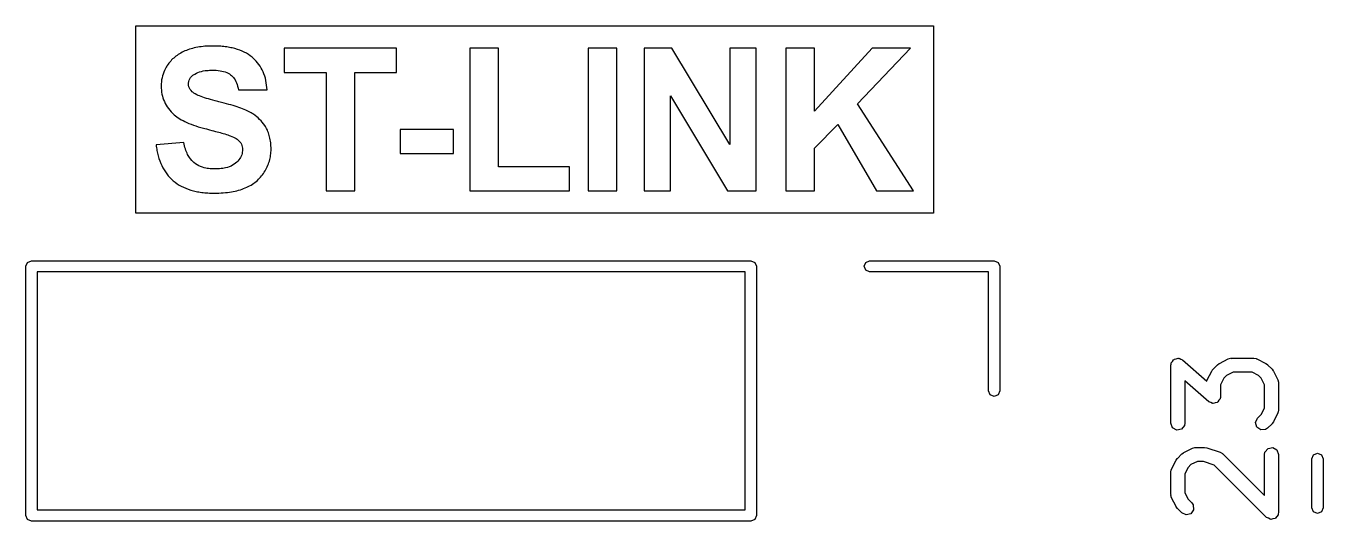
# Model space of a CAD drawing. Extents: x 44 to 148, y -85 to -25.
# Drawn here: x 97.44 to 111.29, y -30.64 to -25.35 of the extents above; entities that cross this region are included whole.
import ezdxf

# ---------------------------------------------------------------- set-up
doc = ezdxf.new("R2010")
doc.units = 0
doc.layers.add('BLACK', color=7, linetype='CONTINUOUS')

msp = doc.modelspace()

# ---------------------------------------------------------------- linework, layer by layer
at = {"layer": 'BLACK', "linetype": 'CONTINUOUS'}
for p, q in [((98.615117, -27.352733), (98.615117, -25.353191)), ((98.615117, -25.353191), (107.133012, -25.353191)), ((107.133012, -25.353191), (107.133012, -27.352733)), ((99.137882, -25.6206), (99.122719, -25.62743)), ((99.153513, -25.614167), (99.137882, -25.6206)), ((99.169538, -25.608149), (99.153513, -25.614167)), ((99.185959, -25.602546), (99.169538, -25.608149)), ((99.202774, -25.597358), (99.185959, -25.602546)), ((99.219985, -25.592586), (99.202774, -25.597358)), ((99.23759, -25.588228), (99.219985, -25.592586)), ((99.255591, -25.584285), (99.23759, -25.588228)), ((99.273986, -25.580758), (99.255591, -25.584285)), ((99.292777, -25.577645), (99.273986, -25.580758)), ((99.311962, -25.574947), (99.292777, -25.577645)), ((99.331543, -25.572665), (99.311962, -25.574947)), ((99.351518, -25.570797), (99.331543, -25.572665)), ((99.371889, -25.569344), (99.351518, -25.570797)), ((99.392654, -25.568307), (99.371889, -25.569344)), ((99.413814, -25.567684), (99.392654, -25.568307)), ((99.43537, -25.567477), (99.413814, -25.567684)), ((99.453001, -25.567602), (99.43537, -25.567477)), ((99.470358, -25.567976), (99.453001, -25.567602)), ((99.487439, -25.568601), (99.470358, -25.567976)), ((99.504246, -25.569475), (99.487439, -25.568601)), ((99.520778, -25.570598), (99.504246, -25.569475)), ((99.537036, -25.571972), (99.520778, -25.570598)), ((99.553018, -25.573595), (99.537036, -25.571972)), ((99.568726, -25.575468), (99.553018, -25.573595)), ((99.584159, -25.577591), (99.568726, -25.575468)), ((99.599318, -25.579963), (99.584159, -25.577591)), ((99.614201, -25.582585), (99.599318, -25.579963)), ((99.62881, -25.585457), (99.614201, -25.582585)), ((99.643144, -25.588579), (99.62881, -25.585457)), ((99.670988, -25.595571), (99.643144, -25.588579)), ((99.697732, -25.603563), (99.670988, -25.595571)), ((99.723378, -25.612553), (99.697732, -25.603563)), ((99.747924, -25.622542), (99.723378, -25.612553)), ((99.771372, -25.63353), (99.747924, -25.622542)), ((101.39835, -25.590924), (100.19814, -25.590924)), ((100.19814, -25.590924), (100.19814, -25.848845)), ((101.39835, -25.848845), (101.39835, -25.590924)), ((102.484986, -25.590924), (102.180171, -25.590924)), ((102.180171, -25.590924), (102.180171, -27.115)), ((102.484986, -26.857079), (102.484986, -25.590924)), ((103.749675, -25.590924), (103.44486, -25.590924)), ((103.44486, -25.590924), (103.44486, -27.115)), ((103.749675, -27.115), (103.749675, -25.590924)), ((104.337324, -25.590924), (104.040569, -25.590924)), ((104.040569, -25.590924), (104.040569, -27.115)), ((104.95538, -26.620774), (104.337324, -25.590924)), ((105.23858, -25.590924), (104.95538, -25.590924)), ((104.95538, -25.590924), (104.95538, -26.620774)), ((105.23858, -27.115), (105.23858, -25.590924)), ((105.861765, -25.590924), (105.556584, -25.590924)), ((105.556584, -25.590924), (105.556584, -27.115)), ((106.47799, -25.590924), (105.861765, -26.264668)), ((105.861765, -26.264668), (105.861765, -25.590924)), ((106.319354, -26.184434), (106.887952, -25.590924)), ((106.887952, -25.590924), (106.47799, -25.590924)), ((98.957626, -25.763031), (98.949204, -25.775572)), ((98.966498, -25.750871), (98.957626, -25.763031)), ((98.975819, -25.739091), (98.966498, -25.750871)), ((98.985589, -25.727692), (98.975819, -25.739091)), ((98.995808, -25.716674), (98.985589, -25.727692)), ((99.006477, -25.706037), (98.995808, -25.716674)), ((99.017596, -25.69578), (99.006477, -25.706037)), ((99.029163, -25.685904), (99.017596, -25.69578)), ((99.04118, -25.676409), (99.029163, -25.685904)), ((99.053647, -25.667294), (99.04118, -25.676409)), ((99.066563, -25.65856), (99.053647, -25.667294)), ((99.079928, -25.650206), (99.066563, -25.65856)), ((99.093742, -25.642234), (99.079928, -25.650206)), ((99.108006, -25.634642), (99.093742, -25.642234)), ((99.122719, -25.62743), (99.108006, -25.634642)), ((99.79372, -25.645517), (99.771372, -25.63353)), ((99.814969, -25.658503), (99.79372, -25.645517)), ((99.835119, -25.672488), (99.814969, -25.658503)), ((99.85417, -25.687471), (99.835119, -25.672488)), ((99.863283, -25.695338), (99.85417, -25.687471)), ((99.880747, -25.711654), (99.863283, -25.695338)), ((99.897143, -25.728637), (99.880747, -25.711654)), ((99.912472, -25.746287), (99.897143, -25.728637)), ((99.926733, -25.764604), (99.912472, -25.746287)), ((99.939926, -25.783587), (99.926733, -25.764604)), ((98.898321, -25.887637), (98.893162, -25.908293)), ((98.904625, -25.867244), (98.898321, -25.887637)), ((98.912076, -25.847116), (98.904625, -25.867244)), ((98.920674, -25.827252), (98.912076, -25.847116)), ((98.930417, -25.807652), (98.920674, -25.827252)), ((98.93755, -25.794732), (98.930417, -25.807652)), ((98.945192, -25.781929), (98.93755, -25.794732)), ((98.949204, -25.775572), (98.945192, -25.781929)), ((99.189266, -25.916324), (99.198475, -25.9027)), ((99.198475, -25.9027), (99.210046, -25.890221)), ((99.210046, -25.890221), (99.223978, -25.878886)), ((99.223978, -25.878886), (99.22875, -25.875596)), ((99.22875, -25.875596), (99.243738, -25.86635)), ((99.243738, -25.86635), (99.259731, -25.858044)), ((99.259731, -25.858044), (99.276728, -25.850679)), ((99.276728, -25.850679), (99.29473, -25.844254)), ((99.29473, -25.844254), (99.313737, -25.83877)), ((99.313737, -25.83877), (99.333748, -25.834225)), ((99.333748, -25.834225), (99.354764, -25.830621)), ((99.354764, -25.830621), (99.369333, -25.82874)), ((99.369333, -25.82874), (99.384348, -25.827278)), ((99.384348, -25.827278), (99.39981, -25.826233)), ((99.39981, -25.826233), (99.415718, -25.825606)), ((99.415718, -25.825606), (99.432072, -25.825397)), ((99.432072, -25.825397), (99.44007, -25.825446)), ((99.44007, -25.825446), (99.455686, -25.825832)), ((99.455686, -25.825832), (99.470798, -25.826605)), ((99.470798, -25.826605), (99.492523, -25.828488)), ((99.492523, -25.828488), (99.513113, -25.831242)), ((99.513113, -25.831242), (99.532571, -25.834864)), ((99.532571, -25.834864), (99.550895, -25.839356)), ((99.550895, -25.839356), (99.568085, -25.844717)), ((99.568085, -25.844717), (99.584142, -25.850948)), ((99.584142, -25.850948), (99.599066, -25.858048)), ((99.599066, -25.858048), (99.612856, -25.866018)), ((99.612856, -25.866018), (99.625513, -25.874856)), ((99.625513, -25.874856), (99.633397, -25.881241)), ((99.633397, -25.881241), (99.644563, -25.891745)), ((99.644563, -25.891745), (99.654936, -25.903364)), ((99.952052, -25.803238), (99.939926, -25.783587)), ((99.96311, -25.823555), (99.952052, -25.803238)), ((99.973101, -25.84454), (99.96311, -25.823555)), ((99.982024, -25.866191), (99.973101, -25.84454)), ((99.989879, -25.888509), (99.982024, -25.866191)), ((99.996667, -25.911494), (99.989879, -25.888509)), ((100.19814, -25.848845), (100.646204, -25.848845)), ((100.646204, -25.848845), (100.646204, -27.115)), ((100.951385, -27.115), (100.951385, -25.848845)), ((100.951385, -25.848845), (101.39835, -25.848845)), ((98.884565, -25.971846), (98.883992, -25.993558)), ((98.883992, -25.993558), (98.884535, -26.016011)), ((98.884535, -26.016011), (98.886167, -26.038032)), ((98.886284, -25.950398), (98.884565, -25.971846)), ((98.886167, -26.038032), (98.888886, -26.05962)), ((98.88915, -25.929213), (98.886284, -25.950398)), ((98.893162, -25.908293), (98.88915, -25.929213)), ((99.175618, -25.97121), (99.175806, -25.964066)), ((99.176727, -25.987215), (99.175618, -25.97121)), ((99.175806, -25.964066), (99.177932, -25.947007)), ((99.180054, -26.002487), (99.176727, -25.987215)), ((99.177932, -25.947007), (99.182418, -25.931093)), ((99.185599, -26.017025), (99.180054, -26.002487)), ((99.182418, -25.931093), (99.189266, -25.916324)), ((99.193363, -26.03083), (99.185599, -26.017025)), ((99.203345, -26.043902), (99.193363, -26.03083)), ((99.654936, -25.903364), (99.664518, -25.916097)), ((99.664518, -25.916097), (99.673308, -25.929944)), ((99.673308, -25.929944), (99.681305, -25.944905)), ((99.681305, -25.944905), (99.68851, -25.960981)), ((99.68851, -25.960981), (99.694923, -25.97817)), ((99.694923, -25.97817), (99.700545, -25.996474)), ((99.700545, -25.996474), (99.705373, -26.015891)), ((99.705373, -26.015891), (99.70941, -26.036423)), ((99.70941, -26.036423), (100.014592, -26.036423)), ((100.002387, -25.935146), (99.996667, -25.911494)), ((100.00704, -25.959465), (100.002387, -25.935146)), ((100.010625, -25.984451), (100.00704, -25.959465)), ((100.013142, -26.010104), (100.010625, -25.984451)), ((100.014592, -26.036423), (100.013142, -26.010104)), ((98.888886, -26.05962), (98.892693, -26.080776)), ((98.892693, -26.080776), (98.897587, -26.1015)), ((98.897587, -26.1015), (98.903569, -26.121792)), ((98.903569, -26.121792), (98.910639, -26.141651)), ((98.910639, -26.141651), (98.918796, -26.161079)), ((98.918796, -26.161079), (98.928041, -26.180074)), ((98.928041, -26.180074), (98.938374, -26.198637)), ((99.215545, -26.05624), (99.203345, -26.043902)), ((99.221047, -26.060969), (99.215545, -26.05624)), ((99.233284, -26.069961), (99.221047, -26.060969)), ((99.248425, -26.079074), (99.233284, -26.069961)), ((99.266471, -26.088311), (99.248425, -26.079074)), ((99.280115, -26.094536), (99.266471, -26.088311)), ((99.29505, -26.100816), (99.280115, -26.094536)), ((99.311276, -26.10715), (99.29505, -26.100816)), ((99.328793, -26.113538), (99.311276, -26.10715)), ((99.347601, -26.119981), (99.328793, -26.113538)), ((99.367699, -26.126478), (99.347601, -26.119981)), ((99.389089, -26.13303), (99.367699, -26.126478)), ((99.411769, -26.139636), (99.389089, -26.13303)), ((99.43574, -26.146296), (99.411769, -26.139636)), ((99.461002, -26.153011), (99.43574, -26.146296)), ((99.487555, -26.15978), (99.461002, -26.153011)), ((99.501315, -26.163185), (99.487555, -26.15978)), ((99.528705, -26.169971), (99.501315, -26.163185)), ((99.555188, -26.176775), (99.528705, -26.169971)), ((99.580763, -26.183596), (99.555188, -26.176775)), ((104.323768, -27.115), (104.323768, -26.100537)), ((104.323768, -26.100537), (104.932666, -27.115)), ((98.938374, -26.198637), (98.949794, -26.216767)), ((98.949794, -26.216767), (98.962302, -26.234466)), ((98.962302, -26.234466), (98.975897, -26.251732)), ((98.975897, -26.251732), (98.990581, -26.268566)), ((98.990581, -26.268566), (99.006351, -26.284968)), ((99.006351, -26.284968), (99.02321, -26.300938)), ((99.02321, -26.300938), (99.036146, -26.312052)), ((99.036146, -26.312052), (99.050224, -26.322954)), ((99.605431, -26.190433), (99.580763, -26.183596)), ((99.629192, -26.197288), (99.605431, -26.190433)), ((99.652046, -26.204161), (99.629192, -26.197288)), ((99.673992, -26.21105), (99.652046, -26.204161)), ((99.69503, -26.217957), (99.673992, -26.21105)), ((99.715162, -26.22488), (99.69503, -26.217957)), ((99.734386, -26.231821), (99.715162, -26.22488)), ((99.752703, -26.238779), (99.734386, -26.231821)), ((99.770112, -26.245754), (99.752703, -26.238779)), ((99.786614, -26.252747), (99.770112, -26.245754)), ((99.802209, -26.259756), (99.786614, -26.252747)), ((99.816897, -26.266783), (99.802209, -26.259756)), ((99.830677, -26.273827), (99.816897, -26.266783)), ((99.843822, -26.281041), (99.830677, -26.273827)), ((99.856603, -26.288579), (99.843822, -26.281041)), ((99.869021, -26.29644), (99.856603, -26.288579)), ((99.886966, -26.308838), (99.869021, -26.29644)), ((99.904093, -26.321964), (99.886966, -26.308838)), ((106.918726, -27.115), (106.319354, -26.184434)), ((99.050224, -26.322954), (99.065443, -26.333645)), ((99.065443, -26.333645), (99.081805, -26.344123)), ((99.081805, -26.344123), (99.099309, -26.35439)), ((99.099309, -26.35439), (99.117955, -26.364445)), ((99.117955, -26.364445), (99.137743, -26.374288)), ((99.137743, -26.374288), (99.158673, -26.38392)), ((99.158673, -26.38392), (99.180745, -26.393339)), ((99.180745, -26.393339), (99.203959, -26.402547)), ((99.203959, -26.402547), (99.228315, -26.411543)), ((99.228315, -26.411543), (99.253813, -26.420327)), ((99.253813, -26.420327), (99.280453, -26.428899)), ((99.280453, -26.428899), (99.308236, -26.43726)), ((99.308236, -26.43726), (99.322555, -26.441361)), ((99.322555, -26.441361), (99.33716, -26.445409)), ((99.33716, -26.445409), (99.35205, -26.449404)), ((99.35205, -26.449404), (99.367226, -26.453346)), ((99.367226, -26.453346), (99.378999, -26.456385)), ((99.378999, -26.456385), (99.401745, -26.462286)), ((99.920402, -26.335817), (99.904093, -26.321964)), ((99.935893, -26.350399), (99.920402, -26.335817)), ((99.950567, -26.365708), (99.935893, -26.350399)), ((99.964423, -26.381744), (99.950567, -26.365708)), ((99.97746, -26.398509), (99.964423, -26.381744)), ((99.98968, -26.416001), (99.97746, -26.398509)), ((99.997373, -26.428066), (99.98968, -26.416001)), ((100.008176, -26.44681), (99.997373, -26.428066)), ((100.017916, -26.466359), (100.008176, -26.44681)), ((105.861765, -26.656678), (106.109061, -26.405352)), ((106.109061, -26.405352), (106.524152, -27.115)), ((99.401745, -26.462286), (99.423424, -26.467954)), ((99.423424, -26.467954), (99.444035, -26.473386)), ((99.444035, -26.473386), (99.463578, -26.478584)), ((99.463578, -26.478584), (99.482054, -26.483547)), ((99.482054, -26.483547), (99.499462, -26.488275)), ((99.499462, -26.488275), (99.515802, -26.492769)), ((99.515802, -26.492769), (99.531075, -26.497028)), ((99.531075, -26.497028), (99.54528, -26.501052)), ((99.54528, -26.501052), (99.564586, -26.506649)), ((99.564586, -26.506649), (99.58149, -26.511717)), ((99.58149, -26.511717), (99.595992, -26.516257)), ((99.595992, -26.516257), (99.611591, -26.521489)), ((99.611591, -26.521489), (99.621164, -26.524961)), ((99.621164, -26.524961), (99.639219, -26.532128)), ((99.639219, -26.532128), (99.655819, -26.539593)), ((99.655819, -26.539593), (99.670966, -26.547355)), ((99.670966, -26.547355), (99.684659, -26.555415)), ((99.684659, -26.555415), (99.696898, -26.563773)), ((99.696898, -26.563773), (99.710152, -26.574639)), ((99.710152, -26.574639), (99.721134, -26.585969)), ((99.721134, -26.585969), (99.724949, -26.590656)), ((99.724949, -26.590656), (99.733411, -26.602912)), ((100.023819, -26.479838), (100.017916, -26.466359)), ((100.029251, -26.493676), (100.023819, -26.479838)), ((100.034209, -26.507871), (100.029251, -26.493676)), ((100.038696, -26.522424), (100.034209, -26.507871)), ((100.04271, -26.537335), (100.038696, -26.522424)), ((100.046252, -26.552603), (100.04271, -26.537335)), ((100.049322, -26.568229), (100.046252, -26.552603)), ((100.051919, -26.584214), (100.049322, -26.568229)), ((100.054045, -26.600555), (100.051919, -26.584214)), ((102.006514, -26.458475), (101.437551, -26.458475)), ((101.437551, -26.458475), (101.437551, -26.716395)), ((102.006514, -26.716395), (102.006514, -26.458475)), ((99.126158, -26.599159), (98.829403, -26.622606)), ((98.829403, -26.622606), (98.831401, -26.638265)), ((98.831401, -26.638265), (98.833641, -26.653688)), ((98.833641, -26.653688), (98.836121, -26.668876)), ((98.836121, -26.668876), (98.838843, -26.683829)), ((98.838843, -26.683829), (98.841806, -26.698546)), ((98.841806, -26.698546), (98.84501, -26.713028)), ((98.84501, -26.713028), (98.852141, -26.741285)), ((99.129716, -26.616993), (99.126158, -26.599159)), ((99.133703, -26.634227), (99.129716, -26.616993)), ((99.13812, -26.650859), (99.133703, -26.634227)), ((99.142965, -26.66689), (99.13812, -26.650859)), ((99.14824, -26.68232), (99.142965, -26.66689)), ((99.153945, -26.69715), (99.14824, -26.68232)), ((99.160079, -26.711378), (99.153945, -26.69715)), ((99.166642, -26.725005), (99.160079, -26.711378)), ((99.173634, -26.738031), (99.166642, -26.725005)), ((99.733411, -26.602912), (99.740334, -26.615937)), ((99.74381, -26.729725), (99.738336, -26.743609)), ((99.740334, -26.615937), (99.745718, -26.629731)), ((99.74797, -26.715479), (99.74381, -26.729725)), ((99.745718, -26.629731), (99.749564, -26.644294)), ((99.750817, -26.700873), (99.74797, -26.715479)), ((99.749564, -26.644294), (99.751872, -26.659627)), ((99.752349, -26.685907), (99.750817, -26.700873)), ((99.751872, -26.659627), (99.752641, -26.675729)), ((99.752641, -26.675729), (99.752349, -26.685907)), ((100.050774, -26.749407), (100.053312, -26.733683)), ((100.053312, -26.733683), (100.055285, -26.717831)), ((100.055697, -26.617255), (100.054045, -26.600555)), ((100.055285, -26.717831), (100.056695, -26.701849)), ((100.056878, -26.634312), (100.055697, -26.617255)), ((100.056695, -26.701849), (100.057541, -26.685739)), ((100.057587, -26.651728), (100.056878, -26.634312)), ((100.057541, -26.685739), (100.057823, -26.669501)), ((100.057823, -26.669501), (100.057587, -26.651728)), ((101.437551, -26.716395), (102.006514, -26.716395)), ((105.861765, -27.115), (105.861765, -26.656678)), ((98.852141, -26.741285), (98.860237, -26.768601)), ((98.860237, -26.768601), (98.869297, -26.794975)), ((98.869297, -26.794975), (98.879322, -26.820407)), ((98.879322, -26.820407), (98.890311, -26.844897)), ((98.890311, -26.844897), (98.902265, -26.868446)), ((98.902265, -26.868446), (98.915184, -26.891054)), ((99.184928, -26.756443), (99.173634, -26.738031)), ((99.197187, -26.773502), (99.184928, -26.756443)), ((99.210413, -26.789209), (99.197187, -26.773502)), ((99.224604, -26.803564), (99.210413, -26.789209)), ((99.234602, -26.812383), (99.224604, -26.803564)), ((99.250492, -26.824561), (99.234602, -26.812383)), ((99.267386, -26.835541), (99.250492, -26.824561)), ((99.285285, -26.845323), (99.267386, -26.835541)), ((99.304188, -26.853908), (99.285285, -26.845323)), ((99.324097, -26.861294), (99.304188, -26.853908)), ((99.345009, -26.867483), (99.324097, -26.861294)), ((99.359509, -26.870944), (99.345009, -26.867483)), ((99.374456, -26.873872), (99.359509, -26.870944)), ((99.556144, -26.871923), (99.540851, -26.874551)), ((99.57087, -26.868816), (99.556144, -26.871923)), ((99.591897, -26.863259), (99.57087, -26.868816)), ((99.611648, -26.856627), (99.591897, -26.863259)), ((99.630125, -26.848919), (99.611648, -26.856627)), ((99.647326, -26.840136), (99.630125, -26.848919)), ((99.663252, -26.830278), (99.647326, -26.840136)), ((99.677903, -26.819344), (99.663252, -26.830278)), ((99.691259, -26.807623), (99.677903, -26.819344)), ((99.703302, -26.795541), (99.691259, -26.807623)), ((99.714031, -26.783099), (99.703302, -26.795541)), ((99.723447, -26.770297), (99.714031, -26.783099)), ((99.731548, -26.757133), (99.723447, -26.770297)), ((99.738336, -26.743609), (99.731548, -26.757133)), ((100.002565, -26.885123), (100.010177, -26.870559)), ((100.010177, -26.870559), (100.017225, -26.855865)), ((100.017225, -26.855865), (100.023709, -26.841043)), ((100.023709, -26.841043), (100.02963, -26.826093)), ((100.02963, -26.826093), (100.034986, -26.811013)), ((100.034986, -26.811013), (100.039779, -26.795805)), ((100.039779, -26.795805), (100.044008, -26.780467)), ((100.044008, -26.780467), (100.047673, -26.765001)), ((100.047673, -26.765001), (100.050774, -26.749407)), ((103.24336, -26.857079), (102.484986, -26.857079)), ((103.24336, -27.115), (103.24336, -26.857079)), ((98.915184, -26.891054), (98.929067, -26.912719)), ((98.929067, -26.912719), (98.943915, -26.933443)), ((98.943915, -26.933443), (98.959727, -26.953225)), ((98.959727, -26.953225), (98.976504, -26.972066)), ((98.976504, -26.972066), (98.994246, -26.989965)), ((98.994246, -26.989965), (99.012952, -27.006922)), ((99.012952, -27.006922), (99.03266, -27.022849)), ((99.389849, -26.876267), (99.374456, -26.873872)), ((99.405689, -26.878131), (99.389849, -26.876267)), ((99.421975, -26.879462), (99.405689, -26.878131)), ((99.438707, -26.88026), (99.421975, -26.879462)), ((99.455886, -26.880526), (99.438707, -26.88026)), ((99.474013, -26.880287), (99.455886, -26.880526)), ((99.491572, -26.87957), (99.474013, -26.880287)), ((99.508565, -26.878375), (99.491572, -26.87957)), ((99.524992, -26.876702), (99.508565, -26.878375)), ((99.540851, -26.874551), (99.524992, -26.876702)), ((99.898546, -27.01315), (99.911067, -27.002342)), ((99.911067, -27.002342), (99.923121, -26.991077)), ((99.923121, -26.991077), (99.934709, -26.979353)), ((99.934709, -26.979353), (99.94583, -26.967172)), ((99.94583, -26.967172), (99.956484, -26.954532)), ((99.956484, -26.954532), (99.966672, -26.941434)), ((99.966672, -26.941434), (99.976394, -26.927879)), ((99.976394, -26.927879), (99.985649, -26.913866)), ((99.985649, -26.913866), (99.994389, -26.899559)), ((99.994389, -26.899559), (100.002565, -26.885123)), ((99.03266, -27.022849), (99.053406, -27.037748)), ((99.053406, -27.037748), (99.075192, -27.05162)), ((99.075192, -27.05162), (99.098017, -27.064464)), ((99.098017, -27.064464), (99.121881, -27.076281)), ((99.121881, -27.076281), (99.146783, -27.08707)), ((99.146783, -27.08707), (99.172725, -27.096832)), ((99.172725, -27.096832), (99.199706, -27.105566)), ((99.199706, -27.105566), (99.227726, -27.113272)), ((99.227726, -27.113272), (99.242125, -27.11674)), ((99.242125, -27.11674), (99.256784, -27.119951)), ((99.256784, -27.119951), (99.271703, -27.122905)), ((99.271703, -27.122905), (99.286882, -27.125603)), ((99.286882, -27.125603), (99.302321, -27.128043)), ((99.302321, -27.128043), (99.318019, -27.130227)), ((99.318019, -27.130227), (99.333977, -27.132153)), ((99.333977, -27.132153), (99.350194, -27.133823)), ((99.350194, -27.133823), (99.366672, -27.135236)), ((99.366672, -27.135236), (99.383409, -27.136392)), ((99.383409, -27.136392), (99.400406, -27.137291)), ((99.400406, -27.137291), (99.417663, -27.137933)), ((99.417663, -27.137933), (99.435179, -27.138318)), ((99.435179, -27.138318), (99.452955, -27.138447)), ((99.452955, -27.138447), (99.477294, -27.138231)), ((99.477294, -27.138231), (99.501126, -27.137582)), ((99.501126, -27.137582), (99.524452, -27.136502)), ((99.524452, -27.136502), (99.547271, -27.134989)), ((99.547271, -27.134989), (99.569584, -27.133044)), ((99.569584, -27.133044), (99.591389, -27.130667)), ((99.591389, -27.130667), (99.612689, -27.127858)), ((99.612689, -27.127858), (99.633481, -27.124617)), ((99.633481, -27.124617), (99.653767, -27.120943)), ((99.653767, -27.120943), (99.673547, -27.116837)), ((99.673547, -27.116837), (99.692819, -27.112299)), ((99.692819, -27.112299), (99.711586, -27.107329)), ((99.711586, -27.107329), (99.729845, -27.101926)), ((99.729845, -27.101926), (99.747598, -27.096092)), ((99.747598, -27.096092), (99.764844, -27.089825)), ((99.764844, -27.089825), (99.781584, -27.083126)), ((99.781584, -27.083126), (99.797837, -27.075982)), ((99.797837, -27.075982), (99.813624, -27.06838)), ((99.813624, -27.06838), (99.828944, -27.06032)), ((99.828944, -27.06032), (99.843797, -27.051802)), ((99.843797, -27.051802), (99.858184, -27.042826)), ((99.858184, -27.042826), (99.872105, -27.033392)), ((99.872105, -27.033392), (99.885558, -27.0235)), ((99.885558, -27.0235), (99.898546, -27.01315)), ((100.646204, -27.115), (100.951385, -27.115)), ((102.180171, -27.115), (103.24336, -27.115)), ((103.44486, -27.115), (103.749675, -27.115)), ((104.040569, -27.115), (104.323768, -27.115)), ((104.932666, -27.115), (105.23858, -27.115)), ((105.556584, -27.115), (105.861765, -27.115)), ((106.524152, -27.115), (106.918726, -27.115)), ((107.133012, -27.352733), (98.615117, -27.352733)), ((97.44, -27.92), (97.457574, -27.877574)), ((97.44, -30.58), (97.44, -27.92)), ((97.457574, -27.877574), (97.5, -27.86)), ((97.5, -27.86), (105.18, -27.86)), ((97.56, -27.98), (97.56, -30.52)), ((105.12, -27.98), (97.56, -27.98)), ((105.12, -30.52), (105.12, -27.98)), ((105.18, -27.86), (105.222426, -27.877574)), ((105.222426, -27.877574), (105.24, -27.92)), ((105.24, -27.92), (105.24, -30.58)), ((106.39, -27.92), (106.407574, -27.877574)), ((106.407574, -27.962426), (106.39, -27.92)), ((106.407574, -27.877574), (106.45, -27.86)), ((106.45, -27.98), (106.407574, -27.962426)), ((106.45, -27.86), (107.78, -27.86)), ((107.72, -27.98), (106.45, -27.98)), ((107.72, -29.25), (107.72, -27.98)), ((107.78, -27.86), (107.822426, -27.877574)), ((107.822426, -27.877574), (107.84, -27.92)), ((107.84, -27.92), (107.84, -29.25)), ((109.669853, -28.958886), (109.671342, -28.950443)), ((109.671342, -28.950443), (109.684338, -28.934954)), ((109.684338, -28.934954), (109.694809, -28.917656)), ((109.694809, -28.917656), (109.700473, -28.915726)), ((109.700473, -28.915726), (109.704319, -28.911143)), ((109.704319, -28.911143), (109.724231, -28.907631)), ((109.724231, -28.907631), (109.743371, -28.901111)), ((109.743371, -28.901111), (109.748949, -28.903273)), ((109.748949, -28.903273), (109.754843, -28.902234)), ((109.754843, -28.902234), (109.772355, -28.912345)), ((109.772355, -28.912345), (109.791207, -28.919652)), ((109.791207, -28.919652), (110.051196, -29.147142)), ((110.184468, -28.956632), (110.279706, -28.909013)), ((110.279706, -28.909013), (110.304672, -28.901587)), ((110.304672, -28.901587), (110.309033, -28.902628)), ((110.309033, -28.902628), (110.313247, -28.901095)), ((110.313247, -28.901095), (110.551342, -28.901095)), ((110.551342, -28.901095), (110.576994, -28.905618)), ((110.576994, -28.905618), (110.580429, -28.9085)), ((110.580429, -28.9085), (110.584883, -28.909013)), ((110.584883, -28.909013), (110.680121, -28.956632)), ((109.666819, -28.976095), (109.668777, -28.964986)), ((109.666819, -29.595142), (109.666819, -28.976095)), ((109.668244, -28.961545), (109.669853, -28.958886)), ((109.668777, -28.964986), (109.668244, -28.961545)), ((110.055689, -29.13303), (110.103308, -29.037792)), ((110.103308, -29.037792), (110.116666, -29.019781)), ((110.116666, -29.019781), (110.117357, -29.0183)), ((110.117357, -29.0183), (110.164976, -28.970681)), ((110.164976, -28.970681), (110.183342, -28.957821)), ((110.183342, -28.957821), (110.184468, -28.956632)), ((110.262436, -29.085353), (110.232029, -29.11576)), ((110.330952, -29.051095), (110.262436, -29.085353)), ((110.533637, -29.051095), (110.330952, -29.051095)), ((110.602153, -29.085353), (110.533637, -29.051095)), ((110.632561, -29.11576), (110.602153, -29.085353)), ((110.680121, -28.956632), (110.698129, -28.969988)), ((110.698129, -28.969988), (110.699612, -28.97068)), ((110.699612, -28.97068), (110.747232, -29.018299)), ((110.747232, -29.018299), (110.760094, -29.036667)), ((110.760094, -29.036667), (110.761282, -29.037792)), ((110.761282, -29.037792), (110.808901, -29.13303)), ((110.073383, -29.365871), (109.816819, -29.141377)), ((109.816819, -29.141377), (109.816819, -29.595142)), ((110.051196, -29.147142), (110.052294, -29.140919)), ((110.052294, -29.140919), (110.055176, -29.137483)), ((110.055176, -29.137483), (110.055689, -29.13303)), ((110.232029, -29.11576), (110.197771, -29.184276)), ((110.197771, -29.184276), (110.197771, -29.309428)), ((110.666819, -29.184276), (110.632561, -29.11576)), ((110.666819, -29.43458), (110.666819, -29.184276)), ((110.808901, -29.13303), (110.816327, -29.157996)), ((110.816327, -29.157996), (110.815285, -29.162357)), ((110.815285, -29.162357), (110.816819, -29.166571)), ((110.816819, -29.166571), (110.816819, -29.452285)), ((107.737574, -29.292426), (107.72, -29.25)), ((107.78, -29.31), (107.737574, -29.292426)), ((107.822426, -29.292426), (107.78, -29.31)), ((107.84, -29.25), (107.822426, -29.292426)), ((110.092234, -29.373177), (110.073383, -29.365871)), ((110.180251, -29.350568), (110.169781, -29.367867)), ((110.193248, -29.33508), (110.180251, -29.350568)), ((110.194736, -29.326636), (110.193248, -29.33508)), ((110.196346, -29.323978), (110.194736, -29.326636)), ((110.197771, -29.309428), (110.195812, -29.320536)), ((110.195812, -29.320536), (110.196346, -29.323978)), ((110.109747, -29.383289), (110.092234, -29.373177)), ((110.11564, -29.382249), (110.109747, -29.383289)), ((110.121219, -29.384412), (110.11564, -29.382249)), ((110.140358, -29.377891), (110.121219, -29.384412)), ((110.160271, -29.37438), (110.140358, -29.377891)), ((110.164116, -29.369796), (110.160271, -29.37438)), ((110.169781, -29.367867), (110.164116, -29.369796)), ((110.593548, -29.542108), (110.632561, -29.503095)), ((110.632561, -29.503095), (110.666819, -29.43458)), ((110.808901, -29.485826), (110.761282, -29.581064)), ((110.809413, -29.481372), (110.808901, -29.485826)), ((110.812296, -29.477937), (110.809413, -29.481372)), ((110.816819, -29.452285), (110.812296, -29.477937)), ((109.684366, -29.643351), (109.666819, -29.595142)), ((109.812296, -29.620794), (109.779319, -29.660094)), ((109.816819, -29.595142), (109.812296, -29.620794)), ((110.571866, -29.588605), (110.593548, -29.542108)), ((110.585143, -29.63816), (110.571866, -29.588605)), ((110.627168, -29.667586), (110.585143, -29.63816)), ((110.747232, -29.600557), (110.699612, -29.648176)), ((110.747922, -29.599075), (110.747232, -29.600557)), ((110.761282, -29.581064), (110.747922, -29.599075)), ((109.728795, -29.669003), (109.684366, -29.643351)), ((109.779319, -29.660094), (109.728795, -29.669003)), ((110.678275, -29.663116), (110.627168, -29.667586)), ((110.699612, -29.648176), (110.678275, -29.663116)), ((109.784024, -29.923062), (109.80239, -29.910202)), ((109.80239, -29.910202), (109.803516, -29.909013)), ((109.803516, -29.909013), (109.898754, -29.861394)), ((109.898754, -29.861394), (109.92372, -29.853968)), ((109.92372, -29.853968), (109.928081, -29.855009)), ((109.928081, -29.855009), (109.932295, -29.853476)), ((109.932295, -29.853476), (110.027533, -29.853476)), ((110.027533, -29.853476), (110.049615, -29.857369)), ((110.049615, -29.857369), (110.05125, -29.857325)), ((110.05125, -29.857325), (110.194107, -29.904944)), ((110.194107, -29.904944), (110.217012, -29.917346)), ((110.217012, -29.917346), (110.219359, -29.921167)), ((110.666819, -29.928476), (110.671342, -29.902824)), ((110.671342, -29.902824), (110.704319, -29.863524)), ((110.704319, -29.863524), (110.754843, -29.854615)), ((110.754843, -29.854615), (110.799272, -29.880267)), ((110.799272, -29.880267), (110.816819, -29.928476)), ((111.189574, -29.934322), (111.232, -29.916748)), ((111.232, -29.916748), (111.274426, -29.934322)), ((109.674737, -30.085411), (109.722356, -29.990173)), ((109.722356, -29.990173), (109.735714, -29.972162)), ((109.735714, -29.972162), (109.736405, -29.970681)), ((109.736405, -29.970681), (109.784024, -29.923062)), ((109.881484, -30.037734), (109.851077, -30.068141)), ((109.95, -30.003476), (109.881484, -30.037734)), ((110.015363, -30.003476), (109.95, -30.003476)), ((110.129876, -30.041647), (110.015363, -30.003476)), ((110.688786, -30.600556), (110.129876, -30.041647)), ((110.219359, -29.921167), (110.223423, -29.923062)), ((110.223423, -29.923062), (110.666819, -30.366457)), ((110.666819, -30.366457), (110.666819, -29.928476)), ((110.816819, -29.928476), (110.816819, -30.547523)), ((111.172, -29.976748), (111.189574, -29.934322)), ((111.172, -30.499252), (111.172, -29.976748)), ((111.274426, -29.934322), (111.292, -29.976748)), ((111.292, -29.976748), (111.292, -30.499252)), ((109.666819, -30.118952), (109.671342, -30.0933)), ((109.666819, -30.357047), (109.666819, -30.118952)), ((109.671342, -30.0933), (109.674224, -30.089864)), ((109.674224, -30.089864), (109.674737, -30.085411)), ((109.851077, -30.068141), (109.816819, -30.136657)), ((109.816819, -30.136657), (109.816819, -30.339342)), ((109.668352, -30.36126), (109.666819, -30.357047)), ((109.667311, -30.365621), (109.668352, -30.36126)), ((109.674737, -30.390588), (109.667311, -30.365621)), ((109.722356, -30.485826), (109.674737, -30.390588)), ((109.816819, -30.339342), (109.851077, -30.407858)), ((109.851077, -30.407858), (109.89009, -30.446871)), ((109.89009, -30.446871), (109.90503, -30.468208)), ((109.90503, -30.468208), (109.909501, -30.519315)), ((97.457574, -30.622426), (97.44, -30.58)), ((97.56, -30.52), (105.12, -30.52)), ((105.24, -30.58), (105.222426, -30.622426)), ((109.723545, -30.486951), (109.722356, -30.485826)), ((109.736405, -30.505318), (109.723545, -30.486951)), ((109.784024, -30.552937), (109.736405, -30.505318)), ((109.83052, -30.574618), (109.784024, -30.552937)), ((109.880075, -30.561341), (109.83052, -30.574618)), ((109.909501, -30.519315), (109.880075, -30.561341)), ((110.709239, -30.610093), (110.688786, -30.600556)), ((110.728795, -30.621384), (110.709239, -30.610093)), ((110.779319, -30.612475), (110.757085, -30.616395)), ((110.781523, -30.609847), (110.779319, -30.612475)), ((110.784837, -30.60896), (110.781523, -30.609847)), ((110.797785, -30.590468), (110.784837, -30.60896)), ((110.812296, -30.573175), (110.797785, -30.590468)), ((110.813104, -30.56859), (110.812296, -30.573175)), ((110.814264, -30.566934), (110.813104, -30.56859)), ((110.816819, -30.547523), (110.813976, -30.563645)), ((110.813976, -30.563645), (110.814264, -30.566934)), ((111.189574, -30.541678), (111.172, -30.499252)), ((111.232, -30.559252), (111.189574, -30.541678)), ((111.274426, -30.541678), (111.232, -30.559252)), ((111.292, -30.499252), (111.274426, -30.541678)), ((97.5, -30.64), (97.457574, -30.622426)), ((105.18, -30.64), (97.5, -30.64)), ((105.222426, -30.622426), (105.18, -30.64)), ((110.732175, -30.620787), (110.728795, -30.621384)), ((110.735283, -30.622237), (110.732175, -30.620787)), ((110.757085, -30.616395), (110.735283, -30.622237))]:
    msp.add_line(p, q, dxfattribs=at)

doc.saveas('drawing.dxf')
